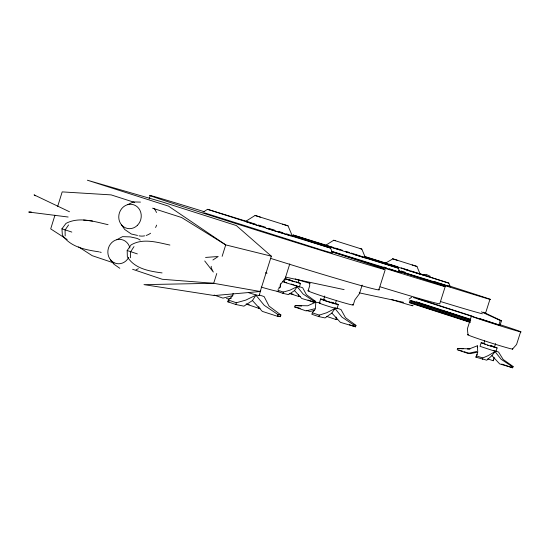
<?xml version="1.0" encoding="UTF-8"?>
<svg xmlns="http://www.w3.org/2000/svg" width="548" height="548" viewBox="0 0 548 548"><rect width="100%" height="100%" fill="white"/><g stroke="black" fill="none" stroke-linecap="round" stroke-linejoin="round"><path stroke-width="0.82" d="M211.227 266.301L211.213 267.842L213.323 272.061L204.719 260.958M130.52 257.779L130.588 251.861L134 246.614M300.277 296.468L298.612 296.447L298.674 294.762M320.484 302.989L315.819 302.174L315.367 308.976L312.319 312.798L311.846 314.285L318.806 316.607L325.08 317.936L331.841 313.059L334.992 308.51L342.007 317.162L353.892 325.074L355.974 325.361L355.515 326.82L340.377 322.327L331.841 313.059M337.623 319.347L336.006 319.518L336.212 317.066M280.631 283.761L280.309 287.022L278.014 289.495M233.112 293.351L232.777 295.708L228.338 300.057L227.797 301.797L235.804 304.496L243.929 306.168L252.429 300.544L255.923 295.194L264.239 305.339L278.041 314.586L280.898 314.977L280.357 316.689L277.5 316.306L262.334 311.387L252.429 300.544M487.693 358.906L493.227 360.735L494.186 357.495M54.944 215.22L50.697 228.893L67.164 239.517M57.691 206.37L62.184 191.889L111.148 194.889L134.705 202.459M149.22 198.931L150.234 195.684M216.761 273.486L213.686 283.289L143.987 284.631L214.343 295.557L260.211 291.509L271.322 256.176L236.311 225.55L162.633 202.048L87.379 180.21L168.51 206.13L225.728 244.894L271.322 256.176M222.139 256.334L225.728 244.894L181.594 217.515L152.536 208.185M235.804 304.496L236.352 302.756L245.84 300.085L255.923 295.194M289.776 263.903L285.33 278.028L279.966 285.248M296.091 281.857L300.496 283.439L299.407 286.892L284.207 282.227L285.296 278.761L290.022 279.939M278.918 291.447L277.041 291.385L282.932 293.331L283.33 292.063L289.926 290.193L297.126 286.659L303.16 294.071L313.278 300.804L315.216 301.153L314.826 302.4L301.77 298.489L294.502 290.584L297.126 286.659M277.5 316.306L278.041 314.586M298.872 279.98L298.016 282.693L296.317 282.343M314.751 308.757L306.079 310.908L294.708 306.99L295.166 305.537L307.695 305.777L315.819 302.174M308.106 290.837L309.702 285.775L309.606 282.35M312.881 302.064L313.278 300.804M319.347 303.119L320.621 299.071M336.424 300.455L335.287 303.722L324.943 300.557L323.505 299.982L324.759 296.002M318.806 316.607L319.279 315.121L326.718 312.744L334.992 308.51M337.027 308.524L338.308 304.489M353.248 304.928L354.851 299.879L359.433 293.701L362.16 285.09M353.426 326.54L353.892 325.074M378.908 289.632L385.244 269.616M445.216 286.59L439.784 303.695A105.435 1.973 17.5 0 1 380.202 286.844M477.609 347.329L477.322 345.809L469.43 348.857L457.621 348.473L457.21 349.768L467.971 353.433L476.733 351.474M471.383 316.237L467.369 328.834L468.033 334.931M485.473 313.408L489.981 299.263M491.933 355.604L499.68 363.913L512.695 367.79L513.106 366.489L511.914 366.406L501.146 359.303L495.043 351.624L491.933 355.604L486.795 360.194L475.938 357.18L477.781 352.104L477.322 345.809M484.466 343.603L481.178 342.733L480.027 346.329L495.947 351.556L497.105 347.946L490.741 345.548M484.658 340.767L483.761 343.596L485.48 344.343M482.363 359.303L482.788 357.981L488.275 355.563L495.043 351.624M413.493 297.557L498.872 324.985L500.297 320.505L481.411 311.86M498.872 324.985L500.057 325.231L501.482 320.765L483.487 312.209M493.234 346.802L494.495 347.11L495.625 343.569M493.864 358.988L493.227 360.735M520.6 331.883L516.559 344.528L512.462 349.124M511.49 367.715L511.914 366.406M477.178 354.323L475.938 357.18M68.589 224.94L65.068 230.05L65.171 235.941M162.064 272.918C149.33 271.205 134.623 268.794 127.355 256.8L127.184 250.511L131.054 244.949C142.946 237.818 157.406 242.394 169.914 245.059M98.743 251.806C85.433 249.785 70.452 247.121 62.362 235.078L61.951 228.797L65.993 223.399C79.2 216.392 94.503 221.687 108.066 224.673M212.925 259.985L218.207 256.498L205.562 257.437M409.116 299.044L411.808 297.078M294.502 290.584L288.529 294.625L282.932 293.331M203.041 212.227L207.507 209.315L252.005 223.002M392.026 265.41L385.354 263.246L392.827 258.848L416.953 266.451L420.179 274.212L405.15 269.568M292.433 236.27L288.049 225.865L255.067 215.467L245.49 221.488L247.525 222.187M365.537 257.985L361.817 249.093L334.328 240.428L333.725 240.236L325.546 245.394L339.582 249.915M116.888 239.681L122.499 236.647L130.397 236.9L136.616 238.298A16.543 15.125 -78.4 0 1 140.172 240.065M323.505 299.982L325.382 300.318M127.821 204.616L133.322 201.924L140.452 202.102M232.373 295.694L222.933 298.133L214.083 295.03M278.905 287.268L280.466 286.871M300.496 283.439L287.775 279.542L291.92 280.624M422.131 274.658L426.152 274.384L430.235 276.302M231.338 298.215L228.043 298.92L226.488 298.413M314.655 310.469L309.826 311.483L306.627 310.449M477.26 352.227L470.218 353.652L464.033 351.665M284.207 282.227L286.782 282.747M31.277 211.966L28.743 212.055L68.144 217.022M249.203 304.702L246.114 304.051L258.861 308.332L260.19 308.291M227.797 301.797L229.331 301.79M301.592 306.058L295.166 305.537M463.245 348.795L457.621 348.473M467.458 348.953L469.979 349.049M419.234 273.623L420.597 273.699L422.063 274.706L425.618 275.76M92.496 221.022L83.549 220.077M294.708 306.99L297.037 307.36M260.211 291.509L213.686 283.289L162.277 279.274L132.582 269.274M282.508 281.651L284.953 282.151M265.417 272.829L267.088 273.185M285.515 277.117L344.13 289.625M359.2 292.838L403.581 302.311M411.199 271.048L448.805 283.104L450.298 286.803L398.375 270.767M500.297 320.505L501.482 320.765M137.514 235.428L131.301 234.01L124.725 229.496L121.505 224.865M289.94 293.502L293.022 294.221M361.379 256.265L398.245 268.143L399.951 272.377L331.663 251.279M497.105 347.946L490.864 346.11M448.805 283.104L364.886 256.759M385.354 263.246L385.867 263.376M330.273 252.477L331.807 252.875M398.245 268.143L346.473 252.107M332.574 253.066L330.581 248.121L266.698 228.379M320.929 249.737L329.506 252.286M71.815 232.085L61.951 228.797M137.349 253.895L127.184 250.511M286.467 234.496L291.159 235.928M364.838 257.807L355.077 254.793M320.148 249.504L204.603 212.905M364.845 256.512L386.696 263.328M285.72 234.263L270.746 229.591M329.122 246.093L292.975 234.955L347.48 252.409M397.204 260.225L392.491 258.738M412.158 264.944L416.953 266.451M389.114 264.088L397.964 266.869M329.903 246.34L333.828 247.573M335.397 248.066L342.452 250.285M252.813 223.255L255.21 224.009M258.409 225.009L265.602 227.276M268.801 228.276L271.198 229.03M255.067 215.467L260.327 217.124M282.624 224.153L288.049 225.865M333.725 240.236L335.266 240.723M360.187 248.58L361.817 249.093M401.15 267.876L408.883 270.315M345.596 251.279L349.535 252.518M351.11 253.018L360.57 256.012M271.986 229.283L274.363 230.03M279.103 231.53L283.056 232.784M286.22 233.784L288.591 234.53M269.993 229.359L207.507 209.315M400.978 270.938L405.041 272.219M294.365 281.843L285.296 278.761M487.494 345.117L491.714 346.452M392.8 265.657L398.225 267.376M289.378 234.784L330.581 248.121M260.793 226.447L248.292 222.44M291.166 284.063L293.55 284.816M433.968 281.432L437.989 282.727M384.032 267.082L386.361 267.828M417.042 298.393L470.773 315.71M458.621 349.919L462.485 351.165M297.838 307.613L300.236 308.387M416.336 301.784L470.718 319.347M417.247 302.448L421.302 303.763M424.549 304.811L439.962 309.791M443.209 310.839L456.998 315.292M461.861 316.867L469.163 319.224M410.959 300.489L470.417 319.676M409.808 300.537L470.711 320.224M409.445 301.393L470.348 321.094M419.617 305.544L431.79 309.483M439.907 312.107L450.456 315.525M461.813 319.196L469.115 321.56M409.253 302.291L470.143 321.998M409.363 302.702L470.218 322.402M438.79 282.987L446.661 285.556M479.726 318.594L500.057 325.231M294.632 285.124L297.05 285.912M298.66 286.44L302.681 287.762L306.407 294.68L315.216 301.153M495.365 350.987L498.55 352.028L503.18 359.495L513.106 366.489M389.45 268.835L399.951 272.377M337.041 308.216L340.986 309.517L345.507 317.696L355.974 325.361M289.166 293.324L298.612 296.447M278.179 290.358L283.33 292.063M476.356 355.858L482.788 357.981M326.478 316.347L336.006 319.518M259.286 294.961L264.122 296.571L269.027 306.065L280.898 314.977M312.319 312.798L319.279 315.121M228.338 300.057L236.352 302.756M114.039 263.033L92.222 255.683L78.617 246.908M490.207 345.493L492.741 346.357M488.021 345.206L481.178 342.733M501.721 364.064L512.695 367.79M308.038 300.092L314.826 302.4M447.387 285.803L450.298 286.803M331.321 302.14L333.972 303.051M349.316 324.69L355.515 326.82M278.028 315.874L280.357 316.689M493.344 350.412L495.947 351.556M298.235 286.426L299.407 286.892M69.507 211.775L34.072 194.855L35.449 195.807M119.813 268.294L113.916 264.184L110.586 259.903M258.841 306.64L258.861 308.332M448.737 285.775A92.222 0.569 17.5 0 1 486.281 298.304A92.222 0.569 17.5 0 1 398.855 271.13M482.452 313.812A92.201 1.507 17.6 0 1 440.462 301.51M138.384 268.65A16.543 15.125 -78.4 0 1 136.13 269.691M128.773 257.313A12.255 11.179 -78.4 0 1 111.107 260.485A12.255 11.179 -78.4 0 1 113.491 241.195A12.255 11.179 -78.4 0 1 129.924 248.025M153.933 208.274A16.55 15.145 -76 0 1 156.488 212.542M156.625 225.125A16.55 15.145 -76 0 1 155.564 227.502M150.584 233.222A16.55 15.145 -76 0 1 146.131 235.462M144.617 235.846A16.55 15.145 -76 0 1 139.007 235.825M101.202 252.381A14.303 12.994 -77.7 0 1 99.572 251.964M399.273 271.466A105.469 0.747 17.5 0 1 439.078 284.946A105.469 0.747 17.5 0 1 331.506 251.525M334.869 307.654A9.487 0.397 17.5 0 1 335.355 308.339A9.487 0.397 17.5 0 1 323.964 304.859A9.487 0.397 17.5 0 1 319.6 302.982M336.143 303.626A9.487 0.37 17.5 0 1 334.972 303.832A9.487 0.37 17.5 0 1 321.827 299.578A9.487 0.37 17.5 0 1 325.354 300.14M352.385 304.483A23.756 0.87 17.5 0 1 330.389 298.715A23.756 0.87 17.5 0 1 309.223 290.837M411.781 305.161A20.783 0.521 17.6 0 1 391.669 299.523M310.175 283.371A22.543 0.706 17.5 0 1 295.235 278.925M331.999 251.943A123.464 1.021 17.5 0 1 355.871 261.06A123.464 1.021 17.5 0 1 177.922 205A123.464 1.021 17.5 0 1 204.493 211.775M378.442 289.186A123.423 2.706 17.5 0 1 270.781 258.43M248.854 292.796A11.097 0.541 17.4 0 0 259.17 295.351L260.649 290.639A11.097 0.507 17.4 0 1 260.136 290.748M278.11 291.152A27.79 1.185 17.4 0 1 261.225 287.084M512.366 348.781A23.715 0.76 17.7 0 1 490.186 342.658A23.715 0.76 17.7 0 1 468.198 334.67M500.742 324.93A26.249 0.527 17.6 0 1 520.059 331.759A26.249 0.527 17.6 0 1 487.145 321.662A26.249 0.527 17.6 0 1 473.438 316.552M137.425 225.303A12.268 11.193 -76.1 0 0 133.63 204.76A12.268 11.193 -76.1 0 0 118.964 219.358A12.268 11.193 -76.1 0 0 137.425 225.303"/></g></svg>
